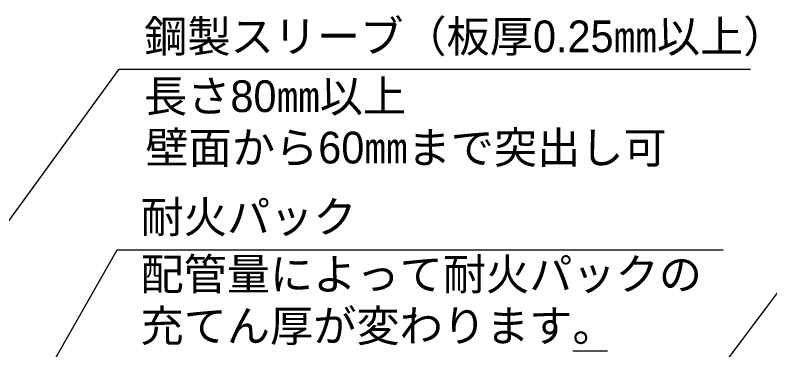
# Model space of a CAD drawing. Extents: x 443 to 1217, y -1921 to -677.
# Drawn here: x 904.4 to 964, y -995.7 to -969.2 of the extents above; entities that cross this region are included whole.
import ezdxf
from ezdxf.enums import TextEntityAlignment as Align

# ---------------------------------------------------------------- set-up
doc = ezdxf.new("R2010")
doc.units = 0
doc.header["$MEASUREMENT"] = 0
doc.layers.get('0').update_dxf_attribs({"linetype": 'CONTINUOUS'})
doc.layers.add('10', color=7, linetype='CONTINUOUS')
doc.layers.add('3', color=8, linetype='CONTINUOUS')
doc.styles.add('ｽﾀｲﾙ2', font='MS PGothic.ttf')

msp = doc.modelspace()

# ---------------------------------------------------------------- linework, layer by layer
at = {"color": 7, "linetype": 'Continuous'}
for p, q in [((893.846, -999.16), (912.586, -973.444)), ((912.586, -973.444), (962.435, -973.444)), ((903.087, -1004.109), (912.433, -987.68)), ((912.433, -987.68), (960.261, -987.68)), ((954.62, -1004.301), (967.095, -987.68))]:
    msp.add_line(p, q, dxfattribs=at)
at = {"layer": '3', "color": 3, "linetype": 'Continuous'}
msp.add_line((948.4, -995.654), (951.127, -995.654), dxfattribs=at)

# ---------------------------------------------------------------- texts
at = {"layer": '10', "linetype": 'Continuous', "style": 'ｽﾀｲﾙ2'}
for tag, p in [('鋼製スリーブ（板厚0.25㎜以上）', (914.566, -972.86)), ('長さ80㎜以上', (914.553, -977.576)), ('壁面から60㎜まで突出し可', (914.666, -981.628)), ('耐火パック', (914.282, -987.096)), ('配管量によって耐火パックの', (914.269, -991.605)), ('充てん厚が変わります。', (914.269, -995.677))]:
    msp.add_attdef(tag, text='', height=2.5, dxfattribs=at).set_placement(p, align=Align.BOTTOM_LEFT)

doc.saveas('drawing.dxf')
